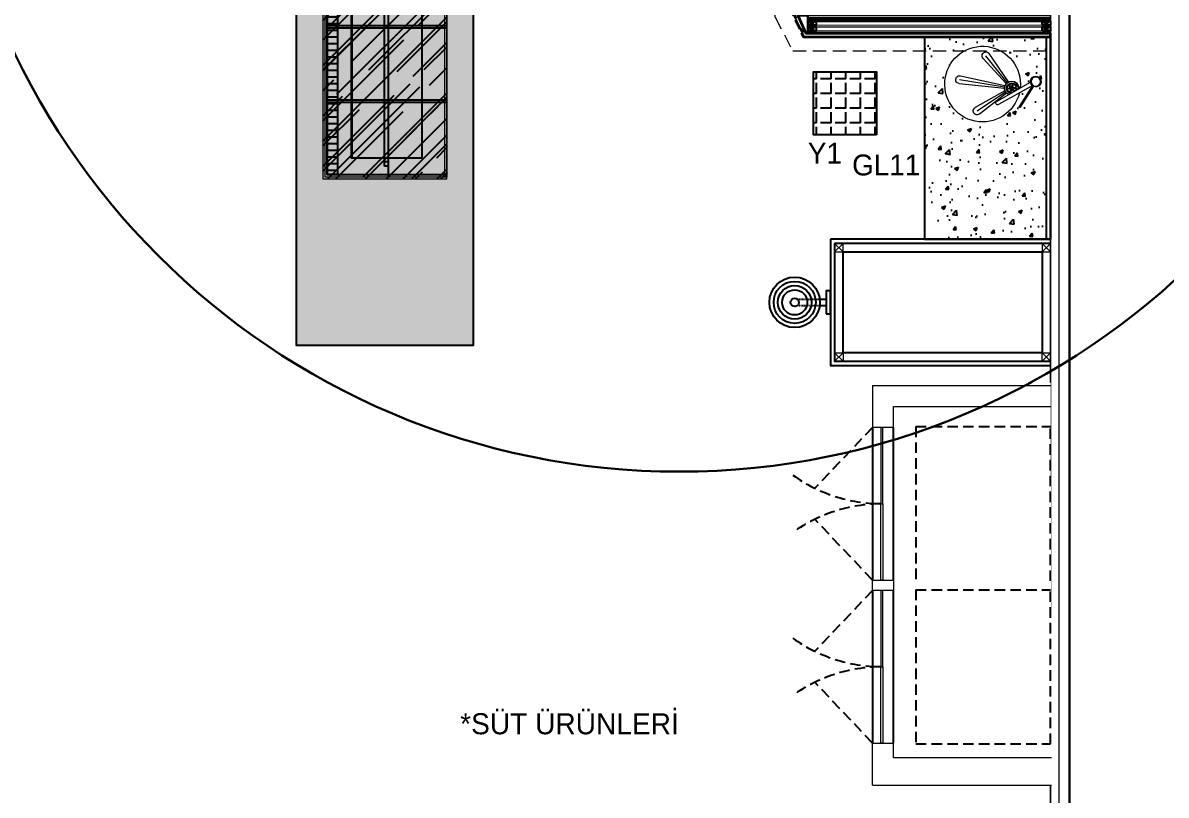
# Model space of a CAD drawing. Header units: millimetres. Extents: x 4346 to 24970, y -10214 to -5839.
# Drawn here: x 16174 to 16718, y -9016 to -8649 of the extents above; entities that cross this region are included whole.
import ezdxf

# ---------------------------------------------------------------- set-up
doc = ezdxf.new("R2010")
doc.units = ezdxf.units.MM
doc.set_wipeout_variables(frame=1)
for name, pattern in [('DASHED', [0.75, 0.5, -0.25]), ('DASHED2', [9.525, 6.35, -3.175]), ('DOT', [0.25, 0, -0.25]), ('DOT2', [0.125, 0, -0.125]), ('HIDDEN1', [1, 0.6, -0.4]), ('HIDDEN2', [0.25, 0.125, -0.125]), ('REFERENCIA CAMPECHE$0$Ca-mx-xgroc$0$DASHED2', [0.375, 0.25, -0.125])]:
    doc.linetypes.add(name, pattern=pattern)
doc.layers.add('a_mermer', color=143, linetype='Continuous', lineweight=0, transparency=0.2)
for name, color, linetype, lineweight in [('Auto-Cam', 140, 'Continuous', 0), ('Auto-Metal', 71, 'Continuous', 0), ('b_kutu p', 62, 'Continuous', 25), ('b_mob kesit', 14, 'Continuous', 30), ('cam', 161, 'Continuous', 0), ('Duvar', 7, 'Continuous', 30), ('duvar mevcut', 55, 'Continuous', 30), ('END. MUTFAK', 135, 'Continuous', 25), ('END.MUTFAK', 135, 'Continuous', 25), ('KAPI', 23, 'Continuous', 18), ('no3_ahsap kesit arka', 20, 'Continuous', 20), ('no3_kutu profil gorunus', 8, 'Continuous', 0), ('no3_ölçü doseme', 252, 'Continuous', 0), ('no3_ölçü tefriş', 252, 'Continuous', 0), ('t_ahsapkesit', 24, 'Continuous', 40), ('t_alçıpan', 16, 'Continuous', 25), ('t_kesitt', 42, 'Continuous', 35), ('t_mutfak tefris', 203, 'Continuous', 20), ('t_olcu', 29, 'Continuous', 25), ('t_tarama', 251, 'Continuous', 20), ('t_tas', 54, 'Continuous', 20), ('t_tefriş kesit', 30, 'Continuous', 35), ('t_yazı @ 1', 154, 'Continuous', 25), ('t_ölçü', 29, 'Continuous', 0), ('Tefriş', 31, 'Continuous', 13), ('WL - ALÇIPAN KAPLAMA', 30, 'Continuous', 15), ('YAZıMAHAL', 152, 'Continuous', 20)]:
    doc.layers.add(name, color=color, linetype=linetype, lineweight=lineweight)
for name, color, linetype in [('Auto-Gor_2', 9, 'Continuous'), ('Auto-Gor_3', 8, 'Continuous'), ('Auto-Mermer', 190, 'Continuous'), ('Auto-Tarama', 251, 'Continuous'), ('Gor_2', 53, 'Continuous'), ('Gor_3', 251, 'Continuous'), ('Hidden', 8, 'HIDDEN2'), ('mermer', 143, 'Continuous'), ('MUTFAKEKİPMAN', 1, 'Continuous'), ('SIH', 4, 'Continuous'), ('t_kutuprofil', 66, 'Continuous'), ('Tefris_Hidden', 32, 'HIDDEN2'), ('TEFRİS', 43, 'Continuous'), ('Ust_Dot', 8, 'DOT2')]:
    doc.layers.add(name, color=color, linetype=linetype)
doc.styles.add('NO3 4MM', font='georgia.ttf', dxfattribs={"height": 0.4})
doc.styles.add('STYLUS BT', font='stylu.ttf')
doc.styles.add('TAKSİM', font='GOTHIC.TTF', dxfattribs={"height": 20})
pattern_1 = [(45, (10809.694, 56164.873), (10.7763073, 28.7368196), [190.5, -25.4, 63.5, -12.7]), (45, (10817.148, 56181.307), (-20.923997, 2.9634845), [38.1, -4.191, 76.2, -9.525]), (45, (10806.551, 56176.996), (40.6805602, 52.7141034), [101.6, -17.78, 50.8, -12.7])]
pattern_2 = [(90, (10880.1244, 56157.51), (-3.175, 2e-16), [])]

# ---------------------------------------------------------------- blocks, each defined once
blk = doc.blocks.new('5x5')
for p, q in [((5, 5), (0, 0)), ((5, 0), (0, 5))]:
    blk.add_line(p, q)
blk.add_lwpolyline([(5, 0), (0, 0), (0, 5), (5, 5)], close=True)
blk = doc.blocks.new('ark panel')
at = {"layer": 'Auto-Gor_3', "elevation": 0}
blk.add_lwpolyline([(-10.26, -422), (84.5, -422), (84.5, -470), (-10.26, -470)], close=True, dxfattribs=at)
at = {"layer": 'Gor_2', "elevation": 0}
blk.add_lwpolyline([(-18.26, -451.5), (-16.26, -451.5), (-16.26, -440.5), (-18.26, -440.5)], close=True, dxfattribs=at)
for points in [[(-21.26, -444.5), (-18.26, -444.5)], [(-21.26, -447.5), (-18.26, -447.5)]]:
    blk.add_lwpolyline(points, dxfattribs=at)
at = {"layer": 'Gor_2'}
for radius in [12, 10, 8, 6, 2]:
    blk.add_circle((-33.26, -446, 0), radius, dxfattribs=at)
at = {"layer": 'Hidden', "ltscale": 0.2, "elevation": 0}
for points in [[(-31.31, -444.5), (-21.25, -444.5)], [(-31.32, -447.5), (-21.26, -447.5)]]:
    blk.add_lwpolyline(points, dxfattribs=at)
at = {"layer": 'mermer', "elevation": 0}
for points in [[(-16.26, -416), (-16.26, -476), (88.5, -476)], [(88.5, -416), (-16.26, -416)], [(-14.26, -418), (-14.26, -474), (88.5, -474)], [(88.5, -418), (-14.26, -418)]]:
    blk.add_lwpolyline(points, dxfattribs=at)
at = {"layer": 'Auto-Metal', "xscale": -0.8, "yscale": 0.8, "zscale": 0.8, "rotation": 180}
for p in [(-14.26, -418, 0), (84.5, -418, 0)]:
    blk.add_blockref('5x5', p, dxfattribs=at)
at = {"layer": 'Auto-Metal', "xscale": 0.8, "yscale": 0.8, "zscale": 0.8}
for p in [(-14.26, -474, 0), (84.5, -474, 0)]:
    blk.add_blockref('5x5', p, dxfattribs=at)
blk = doc.blocks.new('dfddfg')
at = {"ltscale": 10}
blk.add_wipeout([(-85.02, -122.99), (-0.25, -122.99), (0.23, -314.24), (-85.01, -314.24)], dxfattribs=at).translate(0, 0, 0).dxf.layer = 'Ust_Dot'
at = {"layer": 'cam', "elevation": 0}
for points in [[(-80.01, -180.49), (-80.02, -144.24), (-81.02, -144.24), (-81.01, -180.49)], [(-80.01, -180.49), (-80.01, -216.74), (-81.01, -216.74), (-81.01, -180.49)], [(-80.01, -257.99), (-80.01, -221.74), (-81.01, -221.74), (-81.01, -257.99)], [(-80.01, -257.99), (-80.02, -294.24), (-81.02, -294.24), (-81.01, -257.99)]]:
    blk.add_lwpolyline(points, close=True, dxfattribs=at)
at = {"layer": 'Gor_3'}
for p, q in [((-85.01, -144.24, 0), (-85.02, -216.74, 0)), ((-74.99, -216.74, 0), (-75, -144.24, 0)), ((-85, -221.74, 0), (-85.02, -294.24, 0)), ((-75, -294.24, 0), (-74.99, -221.74, 0))]:
    blk.add_line(p, q, dxfattribs=at)
at = {"layer": 'Hidden', "linetype": 'REFERENCIA CAMPECHE$0$Ca-mx-xgroc$0$DASHED2', "ltscale": 20}
for p, q in [((-85.02, -144.24, 0), (-112.41, -173.11, 0)), ((-85.02, -216.74, 0), (-112.41, -187.86, 0)), ((-85.02, -221.74, 0), (-112.41, -250.61, 0)), ((-85.02, -294.24, 0), (-112.41, -265.36, 0))]:
    blk.add_line(p, q, dxfattribs=at)
for centre, start, end in [((-80.25, -106.67, 0), 234.746, 269.4154), ((-80.25, -254.31, 0), 90.5846, 125.254), ((-80.25, -184.17, 0), 234.746, 269.4154), ((-80.25, -331.81, 0), 90.5846, 125.254)]:
    blk.add_arc(centre, 73.82, start, end, dxfattribs=at)
at = {"layer": 'Tefris_Hidden', "linetype": 'REFERENCIA CAMPECHE$0$Ca-mx-xgroc$0$DASHED2', "ltscale": 20}
for p, q in [((-64.38, -143.82, 0), (-64.38, -217.15, 0)), ((-64.38, -143.82, 0), (-0.23, -143.82, 0)), ((-0.23, -217.15, 0), (-0.23, -143.82, 0)), ((-64.38, -221.33, 0), (-64.38, -294.66, 0)), ((-64.38, -221.33, 0), (-0.23, -221.33, 0)), ((-0.23, -294.66, 0), (-0.23, -221.33, 0)), ((-64.38, -294.66, 0), (-0.23, -294.66, 0))]:
    blk.add_line(p, q, dxfattribs=at)
at = {"layer": 'Tefriş'}
for p, q in [((-85.02, -124.24, 0), (-85.02, -144.24, 0)), ((-85.02, -124.24, 0), (-0.25, -124.24, 0)), ((-75.01, -144.24, 0), (-75.01, -134.25, 0)), ((-75.01, -134.25, 0), (-0.25, -134.25, 0)), ((-85.01, -314.24, 0), (-85.01, -294.24, 0)), ((-85, -294.24, 0), (-75, -294.24, 0)), ((-75.01, -301.24, 0), (-75.01, -294.24, 0)), ((0.23, -301.24, 0), (-75.01, -301.24, 0)), ((-85.01, -314.24, 0), (0.23, -314.24, 0))]:
    blk.add_line(p, q, dxfattribs=at)
at = {"layer": 'Tefriş', "elevation": 0}
for points in [[(-75.01, -144.24), (-85.02, -144.24)], [(-75, -221.74), (-85.01, -221.74), (-85.01, -216.74), (-75, -216.74), (-75, -221.74)]]:
    blk.add_lwpolyline(points, dxfattribs=at)
blk = doc.blocks.new('A$C03E41BD8')
at = {"ltscale": 10}
blk.add_wipeout([(283.75, 0), (283.75, 84), (-182.25, 84), (-182.25, 0)], dxfattribs=at).dxf.layer = 'Ust_Dot'
at = {"layer": 'Auto-Gor_2'}
h = blk.add_hatch(dxfattribs=at)
h.set_pattern_fill('LINE', color=256, angle=90, style=0)
h.set_pattern_definition(pattern_2)
h.paths.add_polyline_path([(-101, 14.5), (4, 14.5), (4, 19.5), (-101, 19.5)])
h = blk.add_hatch(dxfattribs=at)
h.set_pattern_fill('LINE', color=256, angle=90, style=0)
h.set_pattern_definition(pattern_2)
h.paths.add_polyline_path([(202.5, 14.5), (97.5, 14.5), (97.5, 19.5), (202.5, 19.5)])
at = {"layer": 'Auto-Tarama'}
h = blk.add_hatch(dxfattribs=at)
h.set_pattern_fill('AR-CONC', color=256, scale=0.1)
h.set_pattern_definition([(50, (-12556.343, 1029.471), (18.218467, -1.593909), [1.905, -20.955]), (355, (-12556.343, 1029.471), (-3.524342, 19.105685), [1.524, -16.764058]), (100.45144, (-12554.824, 1029.339), (14.694125, 17.511775), [1.619, -17.809024]), (46.1842, (-12556.343, 1034.551), (27.107904, -4.204233), [2.8575, -31.4325]), (96.63556, (-12554.084, 1034.2), (23.740413, 24.74261), [2.4285, -26.71356]), (351.18415, (-12556.343, 1034.551), (23.740413, 24.74261), [2.285997, -25.145973]), (21, (-12553.803, 1033.281), (15.161439, -10.22652), [1.905, -20.955]), (326, (-12553.803, 1033.281), (6.180203, 18.418797), [1.524, -16.764]), (71.45144, (-12552.539, 1032.43), (21.341642, 8.192277), [1.619, -17.808994]), (37.5, (-12556.3425, 1029.4715), (0.3088603, 8.455504), [0, -16.5608, 0, -17.018, 0, -16.8275]), (7.5, (-12556.3425, 1029.4715), (6.681966, 10.0180575), [0, -9.7028, 0, -16.1798, 0, -6.4135]), (327.5, (-12562.007, 1029.4715), (13.5590595, -0.5728744), [0, -6.35, 0, -19.812, 0, -26.289]), (317.5, (-12564.547, 1029.471), (14.812918, 2.542649), [0, -8.255, 0, -13.1572, 0, -18.669])])
h.paths.add_polyline_path([(283.75, 84), (-182.25, 84), (-182.25, 0), (283.75, 0)])
h.paths.add_polyline_path([(95.5, 12.5), (95.5, 71.5), (204.5, 71.5), (204.5, 12.5)], flags=16)
h = blk.add_hatch(dxfattribs=at)
h.set_pattern_fill('AR-RROOF', color=256, scale=0.5, angle=45)
h.set_pattern_definition(pattern_1)
h.paths.add_polyline_path([(6, 71.5), (6, 12.5), (-103, 12.5), (-103, 71.5)])
h = blk.add_hatch(dxfattribs=at)
h.set_pattern_fill('AR-RROOF', color=256, scale=0.5, angle=45)
h.set_pattern_definition(pattern_1)
h.paths.add_polyline_path([(95.5, 71.5), (95.5, 12.5), (204.5, 12.5), (204.5, 71.5)])
for centre, start, end in [((-66.67, 71.5), 180, 181.6218), ((168.17, 71.5), 358.3782, 360)]:
    blk.add_arc(centre, 35.33, start, end)
at = {"layer": 'Auto-Cam'}
for points in [[(-103, 71.5), (6, 71.5), (6, 12.5), (-103, 12.5)], [(5, 71.5), (-102, 71.5), (-102, 70.5), (5, 70.5)], [(204.5, 71.5), (95.5, 71.5), (95.5, 12.5), (204.5, 12.5)], [(96.5, 71.5), (203.5, 71.5), (203.5, 70.5), (96.5, 70.5)]]:
    blk.add_lwpolyline(points, close=True, dxfattribs=at)
for points in [[(5, 71.5), (5, 13.5), (-102, 13.5), (-102, 71.5)], [(96.5, 71.5), (96.5, 13.5), (203.5, 13.5), (203.5, 71.5)]]:
    blk.add_lwpolyline(points, dxfattribs=at)
at = {"layer": 'Auto-Gor_2'}
for points in [[(-101, 14.5), (4, 14.5), (4, 19.5), (-101, 19.5)], [(202.5, 14.5), (97.5, 14.5), (97.5, 19.5), (202.5, 19.5)]]:
    blk.add_lwpolyline(points, close=True, dxfattribs=at)
at = {"layer": 'Auto-Gor_3'}
for p, q in [((-97, 43.75, 0), (-97, 41.75, 0)), ((-95, 43.75, 0), (-95, 41.75, 0)), ((-2, 43.75, 0), (-2, 41.75, 0)), ((0, 43.75, 0), (0, 41.75, 0)), ((101.5, 43.75, 0), (101.5, 41.75, 0)), ((103.5, 43.75, 0), (103.5, 41.75, 0)), ((196.5, 43.75, 0), (196.5, 41.75, 0)), ((198.5, 43.75, 0), (198.5, 41.75, 0))]:
    blk.add_line(p, q, dxfattribs=at)
at = {"layer": 'Auto-Mermer'}
for p, q in [((-102, 43.72), (5, 43.72)), ((-97, 43.75, 0), (0, 43.75, 0)), ((203.5, 43.72), (96.5, 43.72)), ((198.5, 43.75, 0), (101.5, 43.75, 0)), ((-97, 41.75, 0), (0, 41.75, 0)), ((198.5, 41.75, 0), (101.5, 41.75, 0)), ((-93, 26.48, 0), (-4, 26.48, 0)), ((194.5, 26.48, 0), (105.5, 26.48, 0))]:
    blk.add_line(p, q, dxfattribs=at)
blk.add_lwpolyline([(283.75, 84), (-182.25, 84), (-182.25, 0), (283.75, 0)], close=True, dxfattribs=at)
at = {"layer": 'Auto-Mermer', "elevation": 0}
for points in [[(-93, 59.78), (-4, 59.78), (-4, 25.98), (-93, 25.98)], [(194.5, 59.78), (105.5, 59.78), (105.5, 25.98), (194.5, 25.98)]]:
    blk.add_lwpolyline(points, close=True, dxfattribs=at)
at = {"layer": 'Auto-Tarama'}
for p, q in [((-66.67, 71.5), (-66.67, 14.5)), ((-65.67, 71.5), (-65.67, 14.5)), ((-31.33, 71.5), (-31.33, 14.5)), ((-30.33, 71.5), (-30.33, 14.5)), ((131.83, 71.5), (131.83, 14.5)), ((132.83, 71.5), (132.83, 14.5)), ((167.17, 71.5), (167.17, 14.5)), ((168.17, 71.5), (168.17, 14.5))]:
    blk.add_line(p, q, dxfattribs=at)
for points in [[(4, 71.5), (4, 14.5), (-101, 14.5), (-101, 71.5)], [(97.5, 71.5), (97.5, 14.5), (202.5, 14.5), (202.5, 71.5)]]:
    blk.add_lwpolyline(points, dxfattribs=at)
blk = doc.blocks.new('JHJA')
at = {"layer": 'b_kutu p'}
for p, q in [((934.05, -4293.93), (930.05, -4291.93)), ((930.05, -4293.93), (934.05, -4291.93)), ((934.05, -4296.63), (930.05, -4294.63)), ((930.05, -4296.63), (934.05, -4294.63)), ((1045.6, -4293.93), (1041.6, -4291.93)), ((1041.6, -4293.93), (1045.6, -4291.93)), ((1045.6, -4296.63), (1041.6, -4294.63)), ((1041.6, -4296.63), (1045.6, -4294.63)), ((934.05, -4555.28), (930.05, -4557.28)), ((930.05, -4555.28), (934.05, -4557.28)), ((934.05, -4557.98), (930.05, -4559.98)), ((930.05, -4557.98), (934.05, -4559.98)), ((1045.6, -4555.28), (1041.6, -4557.28)), ((1041.6, -4555.28), (1045.6, -4557.28)), ((1045.6, -4555.28), (1041.6, -4557.28)), ((1041.6, -4555.28), (1045.6, -4557.28)), ((1045.6, -4557.98), (1041.6, -4559.98)), ((1041.6, -4557.98), (1045.6, -4559.98)), ((1045.6, -4557.98), (1041.6, -4559.98)), ((1041.6, -4557.98), (1045.6, -4559.98))]:
    blk.add_line(p, q, dxfattribs=at)
for points in [[(930.05, -4291.93), (930.05, -4293.93), (934.05, -4293.93), (934.05, -4291.93)], [(930.05, -4294.63), (930.05, -4296.63), (934.05, -4296.63), (934.05, -4294.63)], [(1041.6, -4291.93), (1041.6, -4293.93), (1045.6, -4293.93), (1045.6, -4291.93)], [(1041.6, -4294.63), (1041.6, -4296.63), (1045.6, -4296.63), (1045.6, -4294.63)], [(930.05, -4557.28), (930.05, -4555.28), (934.05, -4555.28), (934.05, -4557.28)], [(930.05, -4559.98), (930.05, -4557.98), (934.05, -4557.98), (934.05, -4559.98)], [(1041.6, -4557.28), (1041.6, -4555.28), (1045.6, -4555.28), (1045.6, -4557.28)], [(1041.6, -4557.28), (1041.6, -4555.28), (1045.6, -4555.28), (1045.6, -4557.28)], [(1041.6, -4559.98), (1041.6, -4557.98), (1045.6, -4557.98), (1045.6, -4559.98)], [(1041.6, -4559.98), (1041.6, -4557.98), (1045.6, -4557.98), (1045.6, -4559.98)]]:
    blk.add_lwpolyline(points, close=True, dxfattribs=at)
at = {"layer": 'b_mob kesit'}
for p, q in [((930.05, -4290.93), (930.05, -4299.34)), ((930.05, -4296.63), (1044.7, -4296.63)), ((930.05, -4297.83), (1045.6, -4297.83)), ((1044.83, -4552.58), (1044.83, -4299.33)), ((1045.6, -4299.33), (1045.6, -4448.28)), ((930.05, -4560.98), (930.05, -4552.58)), ((930.05, -4554.08), (1045.6, -4554.08)), ((930.05, -4555.28), (1045.6, -4555.28))]:
    blk.add_line(p, q, dxfattribs=at)
at = {"layer": 'Duvar', "color": 1, "linetype": 'DASHED'}
for p, q in [((921.74, -4394.73, -1109.62), (914.14, -4394.73, -1109.62)), ((914.14, -4394.73, -1109.62), (917.94, -4401.19, -1109.62)), ((917.94, -4401.19, -1109.62), (921.74, -4394.73, -1109.62)), ((921.94, -4433.71, -1109.62), (914.34, -4433.71, -1109.62)), ((914.34, -4433.71, -1109.62), (918.14, -4440.17, -1109.62)), ((918.14, -4440.17, -1109.62), (921.94, -4433.71, -1109.62)), ((921.74, -4511.71, -1109.62), (914.14, -4511.71, -1109.62)), ((914.14, -4511.71, -1109.62), (917.94, -4518.17, -1109.62)), ((917.94, -4518.17, -1109.62), (921.74, -4511.71, -1109.62))]:
    blk.add_line(p, q, dxfattribs=at)
at = {"layer": 'END. MUTFAK'}
blk.add_line((936.53, -4458.78, -1173.96), (936.53, -4547.85, -1173.96), dxfattribs=at)
at = {"layer": 'END. MUTFAK', "const_width": 1.2, "elevation": -1173.96}
blk.add_lwpolyline([(936.53, -4458.78), (936.53, -4548.35), (1017.12, -4548.35), (1017.12, -4458.78)], close=True, dxfattribs=at)
at = {"layer": 'END.MUTFAK', "color": 0}
blk.add_line((983.57, -4458.78, -1173.96), (983.57, -4547.85, -1173.96), dxfattribs=at)
at = {"layer": 'no3_ahsap kesit arka'}
for p, q in [((928.48, -4409.56), (932.47, -4409.56)), ((932.47, -4410.16), (932.47, -4408.55)), ((932.47, -4448.55), (932.47, -4408.56)), ((928.48, -4412.56), (932.47, -4412.56)), ((930.47, -4444.55), (930.47, -4412.56)), ((928.47, -4447.55), (932.47, -4447.55)), ((932.47, -4447.55), (928.47, -4447.55))]:
    blk.add_line(p, q, dxfattribs=at)
for points in [[(932.47, -4400.96), (932.47, -4408.56), (930.67, -4408.56), (930.67, -4400.96)], [(932.47, -4408.56), (932.47, -4410.56), (942.47, -4410.56), (942.47, -4408.56)], [(932.47, -4456.15), (932.47, -4448.55), (930.67, -4448.55), (930.67, -4456.15)], [(932.47, -4448.55), (932.47, -4446.55), (942.47, -4446.55), (942.47, -4448.55)]]:
    blk.add_lwpolyline(points, close=True, dxfattribs=at)
at = {"layer": 'no3_kutu profil gorunus'}
for p, q in [((1041.6, -4291.93), (934.05, -4291.93)), ((1045.6, -4559.98), (934.05, -4559.98))]:
    blk.add_line(p, q, dxfattribs=at)
for points in [[(934.05, -4294.68), (934.05, -4293.93), (1041.6, -4293.93), (1041.6, -4294.63)], [(934.05, -4557.23), (934.05, -4557.98), (1045.6, -4557.98), (1045.6, -4557.28)]]:
    blk.add_lwpolyline(points, close=True, dxfattribs=at)
at = {"layer": 'no3_ölçü doseme'}
for p, q in [((932.47, -4400.96), (1044.83, -4400.96)), ((932.47, -4401.76), (1044.83, -4401.76)), ((932.47, -4402.16), (1044.83, -4402.16)), ((932.47, -4454.94), (1044.83, -4454.94)), ((932.47, -4455.34), (1044.83, -4455.34)), ((932.47, -4456.14), (1044.83, -4456.14))]:
    blk.add_line(p, q, dxfattribs=at)
at = {"layer": 'no3_ölçü tefriş', "color": 2}
blk.add_line((1045.6, -4289.13), (1045.6, -4562.78), dxfattribs=at)
at = {"layer": 'SIH', "color": 0, "linetype": 'DOT'}
blk.add_line((961.55, -4547.35, -1173.96), (961.55, -4457.78, -1173.96), dxfattribs=at)
at = {"layer": 'SIH', "color": 0, "linetype": 'HIDDEN1', "elevation": -1173.96}
for points in [[(1016.6, -4499.31), (1016.6, -4459.28), (956.55, -4459.28), (956.55, -4499.31), (1016.6, -4499.31), (1016.6, -4499.31)], [(1016.6, -4545.85), (1016.6, -4505.82), (956.55, -4505.82), (956.55, -4545.85), (1016.6, -4545.85), (1016.6, -4545.85)]]:
    blk.add_lwpolyline(points, dxfattribs=at)
at = {"layer": 'SIH', "color": 0, "linetype": 'DOT2', "elevation": -1173.96}
for points in [[(990.82, -4501.32), (987.32, -4501.32), (987.32, -4459.28), (990.82, -4459.28), (990.82, -4501.32)], [(990.82, -4545.35), (987.32, -4545.35), (987.32, -4503.32), (990.82, -4503.32), (990.82, -4545.35)]]:
    blk.add_lwpolyline(points, dxfattribs=at)
at = {"layer": 'SIH', "color": 0, "linetype": 'DOT', "elevation": -1173.96}
blk.add_lwpolyline([(1012.59, -4543.35), (965.55, -4543.35), (965.55, -4461.78), (1012.59, -4461.78)], close=True, dxfattribs=at)
at = {"layer": 'SIH', "color": 0, "elevation": -1173.96}
for points in [[(1012.05, -4463.49), (987.03, -4463.49), (987.03, -4542.6), (1012.05, -4542.6), (1012.05, -4463.49)], [(1016.6, -4497.81), (956.55, -4497.81), (956.55, -4500.82), (1016.6, -4500.82), (1016.6, -4497.81)], [(1016.6, -4507.32), (956.55, -4507.32), (956.55, -4504.32), (1016.6, -4504.32), (1016.6, -4507.32)]]:
    blk.add_lwpolyline(points, dxfattribs=at)
blk.add_lwpolyline([(938.76, -4542.87), (938.76, -4483.11), (942.8, -4483.11), (942.8, -4542.87)], close=True, dxfattribs=at)
at = {"layer": 't_ahsapkesit'}
for p, q in [((928.48, -4412.56), (928.48, -4409.56)), ((1021.9, -4410.55), (1021.9, -4410.55)), ((928.47, -4447.55), (928.47, -4444.55)), ((928.47, -4444.55), (932.47, -4444.55))]:
    blk.add_line(p, q, dxfattribs=at)
at = {"layer": 't_alçıpan'}
for p, q in [((1043.29, -4402.15), (932.47, -4402.15)), ((932.47, -4402.15), (932.47, -4408.55)), ((1043.29, -4403.35), (933.67, -4403.35)), ((932.47, -4408.55), (1043.29, -4408.55)), ((933.67, -4407.35), (1043.29, -4407.35)), ((932.47, -4454.94), (932.47, -4448.54)), ((932.47, -4448.54), (1043.29, -4448.54)), ((1043.29, -4454.94), (932.47, -4454.94)), ((933.67, -4449.74), (1043.29, -4449.74)), ((1043.29, -4453.74), (933.67, -4453.74))]:
    blk.add_line(p, q, dxfattribs=at)
at = {"layer": 't_kesitt'}
for p, q in [((927.66, -4291.15), (926.82, -4292.97)), ((927.66, -4291.15), (926.82, -4292.97)), ((928.05, -4289.13), (927.21, -4290.94)), ((927.21, -4290.94), (927.66, -4291.15)), ((1045.6, -4289.13), (1045.6, -4290.93)), ((924.61, -4297.72), (924.25, -4297.29)), ((926.82, -4292.97), (926.27, -4292.97)), ((922.47, -4301.13), (923.31, -4299.32)), ((923.31, -4299.32), (923.77, -4299.53)), ((924.61, -4297.72), (923.77, -4299.53)), ((930.55, -4301.14), (930.55, -4299.34)), ((922.47, -4550.78), (923.31, -4552.59)), ((923.31, -4552.59), (923.77, -4552.38)), ((924.61, -4554.2), (923.77, -4552.38)), ((930.55, -4550.78), (930.55, -4552.58)), ((924.61, -4554.2), (924.25, -4554.62)), ((926.82, -4558.94), (926.27, -4558.94)), ((927.66, -4560.76), (926.82, -4558.94)), ((927.66, -4560.76), (926.82, -4558.94)), ((927.21, -4560.97), (927.66, -4560.76)), ((928.05, -4562.78), (927.21, -4560.97)), ((989.29, -4562.78), (1045.6, -4562.78)), ((1045.6, -4562.78), (1045.6, -4560.98)), ((1045.6, -4562.78), (1045.6, -4560.98))]:
    blk.add_line(p, q, dxfattribs=at)
for points in [[(930.55, -4299.34), (925.29, -4299.33), (929.2, -4290.93), (1045.6, -4290.93)], [(927.21, -4290.94), (928.05, -4289.13), (1045.6, -4289.13)], [(924.25, -4297.29), (926.27, -4292.97)], [(930.55, -4301.14), (922.47, -4301.13), (923.31, -4299.32)], [(930.55, -4550.78), (922.47, -4550.78), (923.31, -4552.59)], [(930.55, -4552.58), (925.29, -4552.58), (929.2, -4560.98), (1045.6, -4560.98)], [(924.25, -4554.62), (926.27, -4558.94)], [(927.21, -4560.97), (928.05, -4562.78), (1045.6, -4562.78)]]:
    blk.add_lwpolyline(points, dxfattribs=at)
at = {"layer": 't_kutuprofil'}
for p, q in [((937.67, -4407.35), (933.67, -4403.35)), ((933.67, -4407.35), (937.67, -4403.35)), ((1043.29, -4407.35), (1039.29, -4403.35)), ((1039.29, -4407.35), (1043.29, -4403.35)), ((937.67, -4449.74), (933.67, -4453.74)), ((933.67, -4449.74), (937.67, -4453.74)), ((1043.29, -4449.74), (1039.29, -4453.74)), ((1039.29, -4449.74), (1043.29, -4453.74))]:
    blk.add_line(p, q, dxfattribs=at)
for points in [[(937.67, -4407.35), (933.67, -4407.35), (933.67, -4403.35), (937.67, -4403.35)], [(1043.29, -4407.35), (1039.29, -4407.35), (1039.29, -4403.35), (1043.29, -4403.35)], [(937.67, -4449.74), (933.67, -4449.74), (933.67, -4453.74), (937.67, -4453.74)], [(1043.29, -4449.74), (1039.29, -4449.74), (1039.29, -4453.74), (1043.29, -4453.74)]]:
    blk.add_lwpolyline(points, close=True, dxfattribs=at)
at = {"layer": 't_olcu'}
blk.add_line((933.67, -4453.74), (933.67, -4449.74), dxfattribs=at)
at = {"layer": 't_olcu', "color": 0}
for points in [[(925.92, -4421.53), (923.48, -4421.53), (923.48, -4413.05), (925.48, -4413.05)], [(930.48, -4425.23), (925.92, -4425.23), (925.92, -4419.38), (930.48, -4419.38)], [(925.47, -4429.75), (922.47, -4429.75), (922.47, -4422.75), (925.92, -4422.75)], [(930.47, -4434.65), (925.47, -4434.65), (925.47, -4427.59), (930.47, -4427.59)], [(925.91, -4440.82), (923.47, -4440.82), (923.47, -4432.34), (925.47, -4432.34)], [(930.47, -4444.52), (925.91, -4444.52), (925.91, -4438.66), (930.47, -4438.66)]]:
    blk.add_lwpolyline(points, dxfattribs=at)
at = {"layer": 't_tarama'}
for p, q in [((930.05, -4298.33), (1045.6, -4298.33)), ((1044.33, -4552.58), (1044.33, -4299.33)), ((930.05, -4553.58), (1045.6, -4553.58))]:
    blk.add_line(p, q, dxfattribs=at)
at = {"layer": 't_tas'}
for p, q in [((930.05, -4299.33), (1045.6, -4299.33)), ((1043.29, -4552.58), (1043.29, -4299.33)), ((930.05, -4552.58), (1045.6, -4552.58))]:
    blk.add_line(p, q, dxfattribs=at)
at = {"layer": 't_tefriş kesit'}
blk.add_line((985.6, -4562.83), (983.8, -4562.83), dxfattribs=at)
blk.add_line((985.6, -4562.83), (983.8, -4562.83), dxfattribs=at)
at = {"layer": 't_ölçü', "color": 250, "linetype": 'DASHED2'}
for p, q in [((914.47, -4297.08), (922.95, -4281.13)), ((922.95, -4281.13), (1045.6, -4281.13)), ((914.47, -4553.37), (914.47, -4297.08)), ((892.47, -4323.54), (892.47, -4526.91)), ((914.47, -4553.37), (922.95, -4569.32)), ((922.95, -4569.32), (1045.6, -4569.32))]:
    blk.add_line(p, q, dxfattribs=at)
blk.add_lwpolyline([(922.47, -4550.78), (922.47, -4301.13)], dxfattribs=at)
for centre, start, end in [((912.47, -4323.54), 90, 180), ((912.47, -4526.91), 180, 270)]:
    blk.add_arc(centre, 20, start, end, dxfattribs=at)
at = {"layer": 'TEFRİS'}
for p, q in [((919.4, -4312.13, -1173.96), (927.4, -4304.13, -1173.96)), ((939.4, -4304.13, -1173.96), (927.4, -4304.13, -1173.96)), ((919.4, -4389.13, -1173.96), (919.4, -4312.13, -1173.96)), ((919.4, -4389.13, -1173.96), (927.4, -4397.13, -1173.96)), ((939.4, -4397.13, -1173.96), (927.4, -4397.13, -1173.96))]:
    blk.add_line(p, q, dxfattribs=at)
at = {"layer": 'TEFRİS', "elevation": -1173.96}
blk.add_lwpolyline([(1034.4, -4304.13), (1034.4, -4397.13), (939.4, -4397.13), (939.4, -4304.13)], close=True, dxfattribs=at)
at = {"layer": 't_yazı @ 1', "insert": (957.7, -4486.45), "char_height": 3.4122, "width": 4804.0418, "attachment_point": 1, "rotation": 270, "style": 'NO3 4MM'}
blk.add_mtext('dinlendirme \\PdolabI h:86cm\\P220watt', dxfattribs=at)
blk = doc.blocks.new('LAVELLO420')
at = {"layer": 't_mutfak tefris'}
blk.add_arc((524.1, 394.6), 210, 141.62294, 134.59209, dxfattribs=at)
at = {"layer": 't_tarama'}
for p, q in [((340.1, 609.6), (294.2, 478.5)), ((345.7, 607.6), (299.9, 476.6)), ((346.7, 604.6), (380.4, 393.7)), ((366.5, 607.7), (400.1, 396.8)), ((395.6, 509.6), (383.3, 509.6)), ((398.7, 514.9), (392.5, 525.5)), ((403, 517.4), (396.8, 528)), ((405, 502.2), (405, 512)), ((407, 502.2), (407, 512)), ((409.1, 517.4), (415.2, 528)), ((413.4, 514.9), (419.6, 525.5)), ((416.5, 509.6), (428.8, 509.6)), ((445.2, 515.1), (634.5, 528.5)), ((395.6, 504.6), (383.3, 504.6)), ((398.7, 499.3), (392.5, 488.6)), ((403, 496.8), (396.8, 486.1)), ((401.5, 467.3), (404.6, 277.6)), ((409.1, 496.8), (415.2, 486.1)), ((409.5, 467.2), (426.1, 278)), ((413.4, 499.3), (419.6, 488.6)), ((416.5, 504.6), (428.8, 504.6)), ((417.4, 468.7), (447.3, 281.3)), ((429.5, 474.7), (605.9, 294.8)), ((435.5, 480.1), (621.6, 309.6)), ((440.3, 486.5), (634.9, 326.4)), ((445.2, 499.1), (634.5, 485.6)), ((446, 507.1), (636, 507.1))]:
    blk.add_line(p, q, dxfattribs=at)
for centre, radius in [((352, 634.8), 26), ((406, 507.1), 5)]:
    blk.add_circle(centre, radius, dxfattribs=at)
for centre, radius, start, end in [((352, 634.8), 30, 299.84151, 244.99186), ((352, 634.8), 29, 256.6688, 244.79326), ((352, 634.8), 27, 258.94424, 242.51782), ((339.1, 609.9), 1, 340.73103, 62.51782), ((352, 634.8), 30, 256.4702, 258.27439), ((346.7, 607.3), 1, 78.94424, 160.73103), ((345.7, 604.4), 1, 9.05795, 78.27439), ((367.5, 607.9), 1, 119.84151, 189.05795), ((406, 507.1), 40, 119.30201, 134.51639), ((406, 507.1), 38, 119.15406, 136.69407), ((406, 507.1), 29, 127.11518, 152.20284), ((406, 507.1), 24, 128.75293, 171.24707), ((383.3, 510.6), 1, 171.24707, 270), ((406, 507.1), 29, 225.91307, 127.11518), ((406, 507.1), 40, 243.59952, 119.30201), ((406, 507.1), 38, 241.42184, 119.15406), ((391.6, 525), 1, 30, 128.75293), ((395.6, 510.6), 1, 270, 341.447), ((406, 507.1), 10, 138.553, 161.447), ((397.7, 528.5), 1, 111.24707, 210), ((406, 507.1), 24, 68.75293, 111.24707), ((397.8, 514.4), 1, 318.553, 30), ((403.8, 517.9), 1, 210, 281.447), ((406, 507.1), 10, 78.553, 101.447), ((408.2, 517.9), 1, 258.553, 330), ((414.3, 514.4), 1, 150, 221.447), ((406, 507.1), 10, 18.553, 41.447), ((414.4, 528.5), 1, 330, 68.75293), ((416.5, 510.6), 1, 198.553, 270), ((420.4, 525), 1, 51.24707, 150), ((406, 507.1), 24, 8.75293, 51.24707), ((428.8, 510.6), 1, 270, 8.75293), ((636, 507.1), 21.5, 265.93678, 94.06322), ((297.1, 477.5), 3, 160.73103, 340.73103), ((383.3, 503.6), 1, 90, 110.87652), ((406, 507.1), 24, 203.85117, 231.24707), ((391.6, 489.1), 1, 231.24707, 330), ((395.6, 503.6), 1, 18.553, 90), ((406, 507.1), 10, 198.553, 221.447), ((397.7, 485.6), 1, 150, 248.75293), ((406, 507.1), 24, 248.75293, 291.24707), ((397.8, 499.8), 1, 330, 41.447), ((403.8, 496.3), 1, 78.553, 150), ((406, 507.1), 10, 258.553, 281.447), ((408.2, 496.3), 1, 30, 101.447), ((414.3, 499.8), 1, 138.553, 210), ((406, 507.1), 10, 318.553, 341.447), ((414.4, 485.6), 1, 291.24707, 30), ((416.5, 503.6), 1, 90, 161.447), ((420.4, 489.1), 1, 210, 308.75293), ((406, 507.1), 24, 308.75293, 351.24707), ((428.8, 503.6), 1, 351.24707, 90), ((390.2, 395.3), 10, 189.05795, 9.05795), ((622.8, 309.6), 21.5, 223.43678, 51.56322), ((426.1, 278), 21.5, 180.93678, 9.06322)]:
    blk.add_arc(centre, radius, start, end, dxfattribs=at)

msp = doc.modelspace()

# ---------------------------------------------------------------- hatches: boundary and pattern name
at = {"layer": 'Auto-Tarama'}
h = msp.add_hatch(dxfattribs=at)
h.set_pattern_fill('AR-CONC', color=256, scale=0.1)
h.paths.add_polyline_path([(16660.72, -8652.14), (16602.72, -8652.14), (16602.72, -8751.78), (16660.72, -8751.78)])
edge = h.paths.add_edge_path(flags=16)
edge.add_ellipse((16630.35, -8678.03), major_axis=(-12.73, 12.73), ratio=1, start_angle=-141.2515, end_angle=211.7176, ccw=False)
edge.add_line((16648.24, -8679.99), (16653.06, -8677.29))
edge.add_ellipse((16653.02, -8677.21), major_axis=(-0.0606, 0.0606), ratio=1, start_angle=164.2826, end_angle=233.4991)
edge.add_ellipse((16655.64, -8676.82), major_axis=(-1.82, 1.82), ratio=1, start_angle=-251.6513, end_angle=53.4991, ccw=False)
edge.add_line((16654.49, -8679.12), (16648.21, -8689.02))
edge.add_ellipse((16648, -8688.88), major_axis=(-0.182, 0.182), ratio=1, start_angle=12.6095, end_angle=192.6095, ccw=False)
edge.add_line((16647.78, -8688.74), (16654.06, -8678.84))
edge.add_ellipse((16655.64, -8676.82), major_axis=(-1.82, 1.82), ratio=1, start_angle=95.0662, end_angle=96.8704, ccw=False)
edge.add_ellipse((16653.94, -8678.86), major_axis=(-0.0606, 0.0606), ratio=1, start_angle=275.0662, end_angle=344.2826)
edge.add_line((16653.9, -8678.78), (16647.87, -8682.16))
edge = h.paths.add_edge_path(flags=0)
edge.add_ellipse((16627.72, -8690.82), major_axis=(-1.3, 1.3), ratio=1, start_angle=-15.7226, end_angle=172.4038, ccw=False)
edge.add_line((16626.82, -8689.21), (16641.01, -8681.26))
edge.add_ellipse((16644.19, -8679.98), major_axis=(-2.42, 2.42), ratio=1, start_angle=47.3775, end_angle=66.8036, ccw=False)
edge.add_ellipse((16644.19, -8679.98), major_axis=(-2.42, 2.42), ratio=1, start_angle=35.8406, end_angle=47.3775, ccw=False)
edge.add_ellipse((16644.19, -8679.98), major_axis=(-2.42, 2.42), ratio=1, start_angle=24.3036, end_angle=35.8406, ccw=False)
edge.add_ellipse((16644.19, -8679.98), major_axis=(-2.42, 2.42), ratio=1, start_angle=4.8775, end_angle=24.3036, ccw=False)
edge.add_line((16641.57, -8677.77), (16630.6, -8665.76))
edge.add_ellipse((16631.96, -8664.52), major_axis=(-1.3, 1.3), ratio=1, start_angle=-100.7226, end_angle=87.4038, ccw=False)
edge.add_line((16633.48, -8663.48), (16642.64, -8676.92))
edge.add_ellipse((16644.19, -8679.98), major_axis=(-2.42, 2.42), ratio=1, start_angle=341.8036, end_angle=353.3406)
edge.add_ellipse((16644.19, -8679.98), major_axis=(-2.42, 2.42), ratio=1, start_angle=353.3406, end_angle=364.8775)
edge.add_ellipse((16644.19, -8679.98), major_axis=(-2.42, 2.42), ratio=1, start_angle=4.8775, end_angle=24.3036)
edge.add_ellipse((16644.19, -8679.98), major_axis=(-2.42, 2.42), ratio=1, start_angle=24.3036, end_angle=35.8406)
edge.add_ellipse((16644.19, -8679.98), major_axis=(-2.42, 2.42), ratio=1, start_angle=35.8406, end_angle=47.3775)
edge.add_ellipse((16644.19, -8679.98), major_axis=(-2.42, 2.42), ratio=1, start_angle=47.3775, end_angle=66.8036)
edge.add_ellipse((16644.19, -8679.98), major_axis=(-2.42, 2.42), ratio=1, start_angle=66.8036, end_angle=78.3406)
edge.add_ellipse((16644.19, -8679.98), major_axis=(-2.42, 2.42), ratio=1, start_angle=78.3406, end_angle=89.8775)
edge.add_line((16641.76, -8682.4), (16628.84, -8692.28))
edge = h.paths.add_edge_path(flags=0)
edge.add_ellipse((16644.19, -8679.98), major_axis=(-1.45, 1.45), ratio=1, start_angle=62.0935, end_angle=104.5876)
edge.add_line((16642.19, -8680.49), (16643.39, -8680.32))
edge.add_ellipse((16644.19, -8679.98), major_axis=(-0.606, 0.606), ratio=1, start_angle=71.8936, end_angle=94.7876)
edge.add_line((16643.68, -8680.68), (16643.23, -8681.81))
edge = h.paths.add_edge_path(flags=0)
edge.add_ellipse((16644.19, -8679.98), major_axis=(-0.606, 0.606), ratio=1, start_angle=131.8936, end_angle=154.7876)
edge.add_line((16644.54, -8680.77), (16644.58, -8680.82))
edge.add_ellipse((16644.51, -8680.87), major_axis=(-0.0606, 0.0606), ratio=1, start_angle=263.3406, end_angle=334.7876)
edge.add_ellipse((16644.19, -8679.98), major_axis=(-0.606, 0.606), ratio=1, start_angle=131.8936, end_angle=154.7876, ccw=False)
edge.add_ellipse((16644.14, -8680.92), major_axis=(-0.0606, 0.0606), ratio=1, start_angle=311.8936, end_angle=383.3406)
edge.add_line((16644.06, -8680.89), (16643.67, -8681.87))
edge.add_ellipse((16643.75, -8681.9), major_axis=(-0.0606, 0.0606), ratio=1, start_angle=23.3406, end_angle=122.0935)
edge.add_ellipse((16644.19, -8679.98), major_axis=(-1.45, 1.45), ratio=1, start_angle=122.0935, end_angle=149.4894, ccw=False)
edge.add_ellipse((16643.75, -8681.9), major_axis=(-0.0606, 0.0606), ratio=1, start_angle=23.3406, end_angle=122.0935, ccw=False)
edge.add_line((16643.65, -8681.93), (16644.08, -8680.84))
edge = h.paths.add_edge_path(flags=0)
edge.add_ellipse((16644.19, -8679.98), major_axis=(-1.45, 1.45), ratio=1, start_angle=2.0935, end_angle=44.5876)
edge.add_line((16642.75, -8678.5), (16643.5, -8679.46))
edge.add_ellipse((16644.19, -8679.98), major_axis=(-0.606, 0.606), ratio=1, start_angle=11.8936, end_angle=34.7876)
edge.add_line((16643.33, -8679.89), (16642.12, -8680.07))
edge = h.paths.add_edge_path(flags=0)
edge.add_ellipse((16644.19, -8679.98), major_axis=(-0.303, 0.303), ratio=1, start_angle=274.8775, end_angle=431.8036)
edge.add_ellipse((16644.19, -8679.98), major_axis=(-0.303, 0.303), ratio=1, start_angle=94.8775, end_angle=251.8036)
edge = h.paths.add_edge_path(flags=0)
edge.add_ellipse((16644.19, -8679.98), major_axis=(-0.606, 0.606), ratio=1, start_angle=191.8936, end_angle=214.7876)
edge.add_line((16645.05, -8680.07), (16646.25, -8679.9))
edge.add_ellipse((16644.19, -8679.98), major_axis=(-1.45, 1.45), ratio=1, start_angle=182.0935, end_angle=224.5876)
edge.add_line((16645.63, -8681.46), (16644.88, -8680.51))
edge = h.paths.add_edge_path(flags=0)
edge.add_ellipse((16644.19, -8679.98), major_axis=(-1.45, 1.45), ratio=1, start_angle=302.0935, end_angle=344.5876)
edge.add_line((16644.75, -8677.99), (16644.3, -8679.12))
edge.add_ellipse((16644.19, -8679.98), major_axis=(-0.606, 0.606), ratio=1, start_angle=311.8936, end_angle=334.7876)
edge.add_line((16643.84, -8679.19), (16643.08, -8678.24))
edge = h.paths.add_edge_path(flags=0)
edge.add_ellipse((16644.19, -8679.98), major_axis=(-0.606, 0.606), ratio=1, start_angle=251.8936, end_angle=274.7876)
edge.add_line((16644.7, -8679.28), (16645.15, -8678.15))
edge.add_ellipse((16644.19, -8679.98), major_axis=(-1.45, 1.45), ratio=1, start_angle=242.0935, end_angle=284.5876)
edge.add_line((16646.19, -8679.47), (16644.99, -8679.65))
edge = h.paths.add_edge_path(flags=0)
edge.add_ellipse((16655.64, -8676.82), major_axis=(-1.58, 1.58), ratio=1, start_angle=0, end_angle=360, ccw=False)
edge = h.paths.add_edge_path(flags=0)
edge.add_ellipse((16655.64, -8676.82), major_axis=(-1.76, 1.76), ratio=1, start_angle=108.5473, end_angle=456.6718)
edge.add_ellipse((16654.66, -8679.01), major_axis=(-0.0606, 0.0606), ratio=1, start_angle=290.8228, end_angle=372.6095)
edge.add_ellipse((16655.64, -8676.82), major_axis=(-1.64, 1.64), ratio=1, start_angle=110.8228, end_angle=454.3963)
edge.add_ellipse((16654.08, -8678.64), major_axis=(-0.0606, 0.0606), ratio=1, start_angle=192.6095, end_angle=274.3963, ccw=False)
h.paths.add_polyline_path([(16660.72, -8655.61), (16602.72, -8655.61), (16602.72, -8652.14), (16660.72, -8652.14)], flags=17)
at = {"layer": 'MUTFAKEKİPMAN'}
h = msp.add_hatch(dxfattribs=at)
h.set_pattern_fill('ANGLE', color=256)
h.set_pattern_definition([(180, (24737.684, -11413.638), (3e-13, 6.985), [5.08, -1.905]), (90, (24737.684, -11413.638), (6.985, -3e-13), [5.08, -1.905])])
h.paths.add_polyline_path([(16549.83, -8672.16), (16579.83, -8672.16), (16579.83, -8702.16), (16549.83, -8702.16)])

# ---------------------------------------------------------------- linework, layer by layer
at = {"layer": 'duvar mevcut', "lineweight": 30}
msp.add_lwpolyline([(16671.72, -7478.28), (16671.72, -9350.78)], dxfattribs=at)
at = {"layer": 'MUTFAKEKİPMAN'}
for points in [[(16662.72, -8655.61), (16602.72, -8655.61), (16602.72, -8751.78), (16662.72, -8751.78)], [(16660.72, -8655.61), (16662.72, -8655.61), (16662.72, -8751.78), (16660.72, -8751.78)], [(16579.83, -8702.16), (16549.83, -8702.16), (16549.83, -8672.16), (16579.83, -8672.16)]]:
    msp.add_lwpolyline(points, close=True, dxfattribs=at)

# ---------------------------------------------------------------- block references
at = {"xscale": -1, "rotation": 270}
msp.add_blockref('A$C03E41BD8', (16303.96, -8620.03, 0), dxfattribs=at)
at = {"layer": 'KAPI', "color": 0, "xscale": -0.08571428571936607, "yscale": 0.08571428571303841, "zscale": 0.0857142857142858, "rotation": 308.340576465304}
msp.add_blockref('LAVELLO420', (16631.69, -8734.24), dxfattribs=at)
at = {"layer": 'no3_ölçü tefriş', "color": 2}
msp.add_blockref('JHJA', (15617.12, -4092.83), dxfattribs=at)

# ---------------------------------------------------------------- texts
at = {"style": 'TAKSİM'}
for s, p in [('Y1', (16547.22, -8715.8)), ('GL11', (16568.3, -8721.41))]:
    msp.add_text(s, height=9.9, dxfattribs=at).set_placement(p)
at = {"layer": 'YAZıMAHAL', "color": 1, "lineweight": 5, "style": 'STYLUS BT'}
msp.add_text('*SÜT ÜRÜNLERİ', height=10, dxfattribs=at).set_placement((16381.78, -8987.11))

# ---------------------------------------------------------------- next in the draw order: hatches: boundary and pattern name
at = {"layer": 'Duvar'}
h = msp.add_hatch(color=256, dxfattribs=at)
h.dxf.hatch_style = 1
h.paths.add_polyline_path([(11668.18, -10136.77), (17499.18, -10136.77), (17499.18, -6058.85), (11668.18, -6058.85)], flags=16)
h.paths.add_polyline_path([(11590.62, -10214.33), (17576.74, -10214.33), (17576.74, -5981.29), (11590.62, -5981.29)])
at = {"layer": 'Duvar', "true_color": 0x636466}
h = msp.add_hatch(color=251, dxfattribs=at)
h.dxf.hatch_style = 1
h.paths.add_polyline_path([(11719.89, -10085.06), (17447.47, -10085.06), (17447.47, -6110.56), (11719.89, -6110.56)], flags=16)
h.paths.add_polyline_path([(11668.18, -10136.77), (17499.18, -10136.77), (17499.18, -6058.85), (11668.18, -6058.85)])
at = {"layer": 'Duvar'}
h = msp.add_hatch(color=256, dxfattribs=at)
h.dxf.hatch_style = 1
h.paths.add_polyline_path([(11750.06, -10054.89), (17417.3, -10054.89), (17417.3, -6140.73), (11750.06, -6140.73)], flags=16)
h.paths.add_polyline_path([(11719.89, -10085.06), (17447.47, -10085.06), (17447.47, -6110.56), (11719.89, -6110.56)])

# ---------------------------------------------------------------- next in the draw order: linework, layer by layer
at = {"layer": 'a_mermer'}
msp.add_lwpolyline([(17131.72, -7278.28), (17131.72, -8360.28), (16740.72, -8360.28), (16740.72, -9419.78), (16575.72, -9419.78), (16575.72, -9341.78), (16662.72, -9341.78), (16662.72, -7705.78), (16244.72, -7705.78)], dxfattribs=at)
msp.add_lwpolyline([(14635.72, -7705.78), (16662.72, -7705.78), (16662.72, -9341.78), (14635.72, -9341.78)], close=True, dxfattribs=at)
msp.add_lwpolyline([(14635.72, -7705.78), (16662.72, -7705.78), (16662.72, -9341.78), (14635.72, -9341.78)], close=True, dxfattribs=at)
at = {"layer": 'WL - ALÇIPAN KAPLAMA'}
msp.add_lwpolyline([(17127.72, -7282.28), (17127.72, -8356.28), (16736.72, -8356.28), (16736.72, -9415.78), (16579.72, -9415.78), (16579.72, -9345.78), (16666.72, -9345.78), (16666.72, -7701.78), (16244.72, -7701.78)], dxfattribs=at)

# ---------------------------------------------------------------- next in the draw order: block references
at = {"layer": 'Ust_Dot'}
msp.add_blockref('ark panel', (16574.22, -8335.78, 0), dxfattribs=at)

# ---------------------------------------------------------------- next in the draw order: block references
msp.add_blockref('dfddfg', (16662.97, -8697.04))

# ---------------------------------------------------------------- next in the draw order: linework, layer by layer
at = {"layer": 'Duvar'}
msp.add_circle((16486.04, -8511.52), 350.73, dxfattribs=at)

doc.saveas('drawing.dxf')
